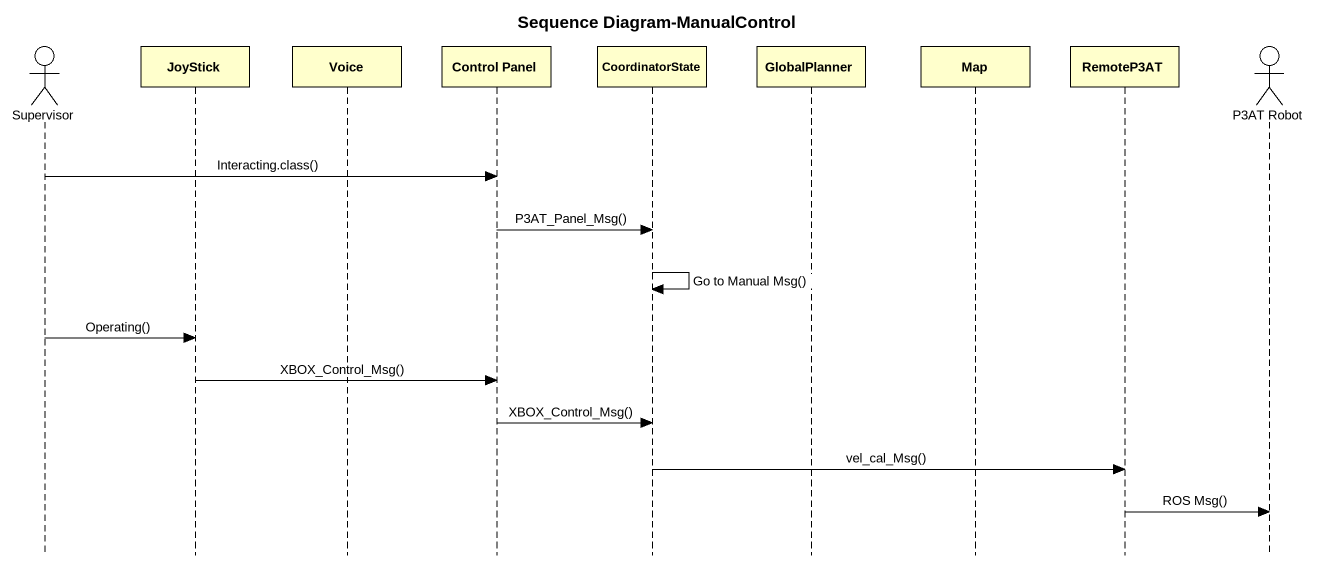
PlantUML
@startuml
title Sequence Diagram-ManualControl
hide footbox
actor Supervisor
participant JoyStick
participant Voice
participant "Control Panel" as Control_Panel
participant CoordinatorState
participant GlobalPlanner
participant "Map" as Map_
participant RemoteP3AT
actor "P3AT Robot" as P3AT_Robot

Supervisor -> Control_Panel : Interacting.class()
Control_Panel -> CoordinatorState : P3AT_Panel_Msg()
CoordinatorState -> CoordinatorState : Go to Manual Msg()
Supervisor -> JoyStick : Operating()
JoyStick -> Control_Panel : XBOX_Control_Msg()
Control_Panel -> CoordinatorState : XBOX_Control_Msg()
CoordinatorState -> RemoteP3AT : vel_cal_Msg()
RemoteP3AT -> P3AT_Robot : ROS Msg()
@enduml
